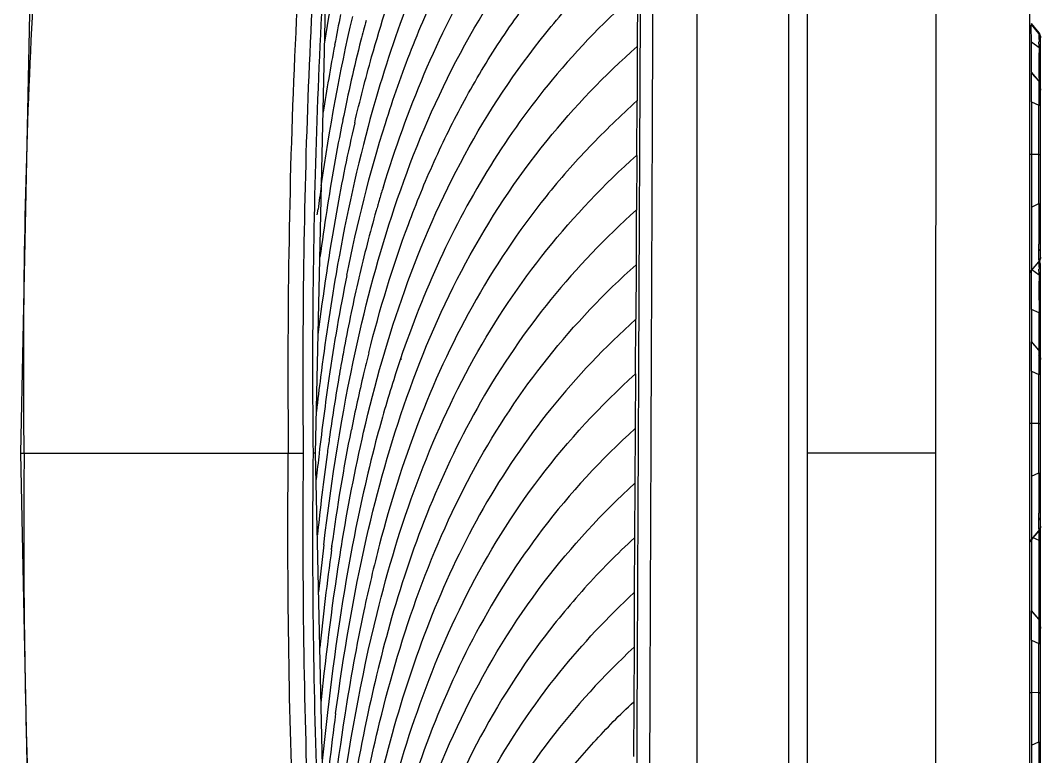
# Model space of a CAD drawing. Header units: millimetres. Extents: x 7426 to 8300, y 123 to 421.
# Drawn here: x 8100.19 to 8114.31, y 336.13 to 346.32 of the extents above; entities that cross this region are included whole.
import ezdxf

# ---------------------------------------------------------------- set-up
doc = ezdxf.new("R2010")
doc.units = ezdxf.units.MM
doc.layers.add('20_ALL_FEATURES', color=7, linetype='Continuous')

msp = doc.modelspace()

# ---------------------------------------------------------------- linework, layer by layer
at = {"layer": '20_ALL_FEATURES', "color": 7, "linetype": 'Continuous'}
for p, q in [((8110.829, 320.501), (8110.829, 360.16)), ((8111.079, 360.188), (8111.079, 320.473)), ((8114.161, 321.799), (8114.161, 358.862)), ((8109.555, 353.108), (8109.551, 327.553)), ((8112.861, 353.116), (8112.858, 340.33)), ((8108.734, 346.715), (8108.73, 345.959)), ((8114.183, 346.276), (8114.183, 346.261)), ((8114.289, 346.144), (8114.183, 346.276)), ((8114.183, 346.275), (8114.183, 346.274)), ((8114.288, 346.139), (8114.183, 346.261)), ((8114.302, 346.122), (8114.288, 346.145)), ((8114.288, 346.139), (8114.289, 346.144)), ((8114.289, 346.144), (8114.289, 346.144)), ((8114.303, 346.122), (8114.289, 346.144)), ((8104.405, 346.008), (8104.407, 346.018)), ((8104.405, 346.008), (8104.407, 346.018)), ((8114.289, 345.94), (8114.183, 346.019)), ((8114.183, 345.68), (8114.183, 346.019)), ((8114.288, 346.082), (8114.288, 346.077)), ((8114.288, 346.077), (8114.289, 346.023)), ((8114.311, 346.082), (8114.302, 346.122)), ((8114.311, 343.04), (8114.311, 346.082)), ((8114.311, 346.078), (8114.311, 346.081)), ((8114.183, 345.665), (8114.183, 345.68)), ((8114.183, 345.655), (8114.183, 345.665)), ((8114.183, 345.604), (8114.183, 345.655)), ((8114.183, 345.6), (8114.183, 345.604)), ((8114.185, 345.6), (8114.185, 345.59)), ((8114.185, 345.6), (8114.185, 345.6)), ((8114.287, 345.481), (8114.185, 345.6)), ((8114.185, 345.59), (8114.286, 345.477)), ((8114.286, 345.477), (8114.287, 345.481)), ((8114.289, 345.496), (8114.289, 345.481)), ((8114.286, 345.418), (8114.286, 345.41)), ((8108.726, 345.204), (8108.721, 344.449)), ((8114.185, 345.189), (8114.185, 344.463)), ((8114.185, 345.189), (8114.287, 345.144)), ((8114.287, 345.129), (8114.287, 345.144)), ((8108.722, 344.449), (8108.718, 343.693)), ((8114.185, 344.463), (8114.184, 343.735)), ((8114.287, 344.464), (8114.185, 344.463)), ((8114.287, 343.783), (8114.287, 344.464)), ((8105.213, 344.01), (8105.21, 343.998)), ((8105.215, 344.01), (8105.212, 343.998)), ((8114.184, 343.735), (8114.287, 343.783)), ((8104.302, 343.626), (8104.314, 343.704)), ((8104.302, 343.626), (8104.313, 343.704)), ((8108.717, 343.693), (8108.713, 342.937)), ((8114.304, 343.008), (8114.311, 343.043)), ((8114.304, 343.004), (8114.311, 343.04)), ((8108.714, 342.937), (8108.709, 342.181)), ((8114.184, 342.857), (8114.288, 342.979)), ((8114.185, 342.856), (8114.287, 342.975)), ((8114.271, 342.96), (8114.287, 342.979)), ((8114.287, 343.007), (8114.286, 342.983)), ((8114.286, 342.983), (8114.287, 342.978)), ((8114.287, 342.978), (8114.304, 343.008)), ((8114.287, 342.975), (8114.304, 343.004)), ((8114.287, 342.979), (8114.287, 342.98)), ((8114.287, 342.98), (8114.288, 342.979)), ((8114.287, 342.978), (8114.287, 342.979)), ((8114.287, 342.975), (8114.288, 342.979)), ((8114.287, 342.975), (8114.287, 342.975)), ((8114.288, 342.937), (8114.288, 342.933)), ((8114.288, 342.933), (8114.288, 342.928)), ((8114.288, 342.928), (8114.289, 342.874)), ((8114.302, 342.973), (8114.294, 342.987)), ((8114.303, 342.973), (8114.294, 342.986)), ((8114.311, 342.933), (8114.302, 342.973)), ((8114.311, 339.315), (8114.311, 342.933)), ((8114.311, 342.929), (8114.311, 342.932)), ((8114.168, 342.828), (8114.185, 342.856)), ((8114.183, 342.831), (8114.183, 342.854)), ((8114.183, 342.792), (8114.183, 342.831)), ((8114.184, 342.857), (8114.185, 342.856)), ((8114.185, 342.856), (8114.185, 342.856)), ((8114.185, 342.856), (8114.185, 342.856)), ((8114.185, 342.856), (8114.185, 342.856)), ((8114.289, 342.791), (8114.191, 342.864)), ((8114.289, 342.27), (8114.183, 342.315)), ((8114.183, 342.315), (8114.183, 341.939)), ((8108.705, 341.425), (8108.709, 342.181)), ((8114.289, 341.771), (8114.289, 342.27)), ((8114.183, 341.939), (8114.183, 341.878)), ((8114.185, 341.875), (8114.185, 341.865)), ((8114.185, 341.875), (8114.185, 341.875)), ((8114.287, 341.756), (8114.185, 341.875)), ((8114.185, 341.865), (8114.286, 341.752)), ((8114.286, 341.752), (8114.287, 341.756)), ((8114.289, 341.752), (8114.289, 341.771)), ((8105.454, 341.634), (8105.45, 341.622)), ((8105.462, 341.632), (8105.458, 341.62)), ((8114.286, 341.693), (8114.286, 341.685)), ((8108.705, 341.425), (8108.701, 340.669)), ((8114.185, 341.464), (8114.185, 340.738)), ((8114.185, 341.464), (8114.287, 341.419)), ((8114.287, 341.404), (8114.287, 341.419)), ((8108.701, 340.669), (8108.697, 339.912)), ((8114.185, 340.738), (8114.184, 340.01)), ((8114.287, 340.739), (8114.185, 340.738)), ((8114.287, 340.058), (8114.287, 340.739)), ((8100.195, 340.33), (8104.113, 340.33)), ((8104.28, 340.33), (8104.244, 340.33)), ((8112.858, 340.33), (8111.079, 340.33)), ((8114.184, 340.01), (8114.287, 340.058)), ((8108.697, 339.912), (8108.693, 339.156)), ((8114.184, 339.132), (8114.288, 339.254)), ((8114.185, 339.131), (8114.287, 339.25)), ((8114.271, 339.235), (8114.287, 339.254)), ((8114.287, 339.282), (8114.286, 339.258)), ((8114.286, 339.258), (8114.287, 339.253)), ((8114.287, 339.253), (8114.304, 339.283)), ((8114.287, 339.25), (8114.304, 339.279)), ((8114.287, 339.254), (8114.287, 339.255)), ((8114.287, 339.255), (8114.288, 339.254)), ((8114.287, 339.25), (8114.288, 339.254)), ((8114.287, 339.253), (8114.287, 339.253)), ((8114.287, 339.25), (8114.287, 339.25)), ((8114.289, 339.25), (8114.289, 339.238)), ((8114.304, 339.283), (8114.311, 339.318)), ((8114.304, 339.279), (8114.311, 339.315)), ((8114.311, 334.247), (8114.311, 339.314)), ((8108.693, 339.156), (8108.689, 338.399)), ((8114.168, 339.103), (8114.185, 339.131)), ((8114.183, 339.131), (8114.183, 339.067)), ((8114.184, 339.132), (8114.185, 339.131)), ((8114.185, 339.131), (8114.185, 339.131)), ((8114.185, 339.131), (8114.185, 339.131)), ((8114.185, 339.131), (8114.185, 339.131)), ((8114.289, 339.121), (8114.207, 339.156)), ((8114.289, 338.046), (8114.289, 339.121)), ((8104.499, 338.991), (8104.506, 339.044)), ((8104.499, 338.991), (8104.507, 339.044)), ((8104.635, 339.024), (8104.637, 339.039)), ((8104.635, 339.024), (8104.637, 339.039)), ((8114.183, 339.067), (8114.183, 338.214)), ((8108.689, 338.399), (8108.685, 337.643)), ((8114.183, 338.214), (8114.183, 338.153)), ((8114.185, 338.15), (8114.185, 338.14)), ((8114.287, 338.031), (8114.185, 338.15)), ((8114.185, 338.15), (8114.185, 338.15)), ((8114.185, 338.14), (8114.286, 338.027)), ((8114.289, 338.039), (8114.282, 338.037)), ((8114.286, 338.027), (8114.287, 338.031)), ((8114.286, 337.968), (8114.286, 337.96)), ((8114.289, 338.031), (8114.289, 338.046)), ((8114.185, 337.739), (8114.185, 337.013)), ((8114.185, 337.739), (8114.287, 337.694)), ((8114.287, 337.679), (8114.287, 337.694)), ((8108.685, 337.643), (8108.681, 336.886)), ((8114.185, 337.013), (8114.184, 336.285)), ((8114.287, 337.014), (8114.185, 337.013)), ((8114.287, 336.333), (8114.287, 337.014)), ((8108.681, 336.886), (8108.677, 336.129)), ((8114.184, 336.285), (8114.287, 336.333))]:
    msp.add_line(p, q, dxfattribs=at)
for points in [[(8103.676, 358.23), (8103.345, 358.186), (8102.942, 358), (8102.557, 357.647), (8102.195, 357.101), (8101.861, 356.348), (8101.542, 355.331), (8101.172, 353.743), (8100.748, 351.229), (8100.323, 346.646), (8100.195, 340.33)], [(8104.28, 340.33), (8104.427, 346.94), (8104.903, 351.671), (8105.362, 354.174), (8105.73, 355.607), (8106.081, 356.56), (8106.401, 357.138), (8106.717, 357.494), (8107.041, 357.683), (8107.332, 357.73)], [(8114.311, 345.416), (8114.304, 345.452), (8114.287, 345.481)], [(8114.311, 341.691), (8114.304, 341.727), (8114.287, 341.756)], [(8100.195, 340.33), (8100.323, 334.015), (8100.748, 329.432), (8101.172, 326.917), (8101.542, 325.329), (8101.861, 324.313), (8102.195, 323.559), (8102.557, 323.014), (8102.942, 322.66), (8103.345, 322.474), (8103.676, 322.43)], [(8107.332, 322.93), (8107.041, 322.978), (8106.717, 323.167), (8106.401, 323.523), (8106.081, 324.1), (8105.73, 325.053), (8105.362, 326.487), (8104.903, 328.989), (8104.427, 333.72), (8104.28, 340.33)], [(8114.311, 337.966), (8114.304, 338.002), (8114.287, 338.031)]]:
    msp.add_lwpolyline(points, dxfattribs=at)
for centre, radius, start, end in [((8130.846, 341.079), 26.756, 168.531, 169.4462), ((8124.845, 340.978), 20.572, 164.9554, 165.7415), ((8114.21, 346.074), 0.101, 26.5986, 39.7087), ((8127.227, 340.39), 23.026, 165.783, 168.6222), ((8088.277, 345.887), 26.012, 0.1173, 0.2992), ((8133.895, 340.52), 29.855, 169.4625, 171.278), ((8114.222, 345.346), 0.0899, 30.765, 44.9203), ((8132.111, 339.408), 28.007, 168.6234, 171.2151), ((8128.912, 339.312), 24.731, 166.9437, 169.8625), ((8138.372, 339.136), 34.364, 171.8165, 172.3615), ((8122.314, 338.806), 17.875, 163.1127, 163.6874), ((8122.826, 338.656), 18.408, 163.8882, 164.143), ((8122.633, 338.712), 18.208, 163.6863, 163.8881), ((8135.664, 338.12), 31.587, 169.8905, 172.9997), ((8136.91, 338.647), 32.866, 171.1809, 172.3173), ((8124.328, 338.242), 19.967, 164.1785, 166.9427), ((8099.226, 343.085), 15.062, 0.3214, 0.5219), ((8108.336, 343.136), 5.952, 359.9356, 0.325), ((8108.776, 343.143), 5.512, 358.5833, 359.0983), ((8114.244, 343.184), 0.0708, 308.8512, 318.4972), ((8110.376, 343.116), 3.912, 359.1203, 0.1834), ((8112.896, 342.975), 1.392, 359.9672, 0.1022), ((8121.204, 342.963), 6.916, 179.9077, 180.2226), ((8114.21, 342.925), 0.101, 26.6233, 35.2104), ((8114.206, 343.045), 0.105, 333.5159, 337.5127), ((8114.211, 342.926), 0.0995, 13.293, 26.6028), ((8114.205, 343.045), 0.106, 337.5085, 340.8946), ((8114.21, 342.926), 0.101, 0.0708, 13.2898), ((8135.486, 337.464), 31.383, 170.1878, 172.8281), ((8131.728, 337.379), 27.554, 168.6752, 171.6838), ((8127.651, 337.47), 23.378, 166.9401, 169.3472), ((8088.277, 342.738), 26.012, 0.1173, 0.2992), ((8129.927, 337.028), 25.696, 169.3152, 169.6002), ((8130.928, 336.845), 26.714, 169.603, 170.3113), ((8124.607, 336.775), 20.206, 165.846, 166.6899), ((8120.442, 336.552), 15.826, 161.3158, 162.175), ((8114.222, 341.621), 0.0899, 30.765, 44.9203), ((8141.534, 336.67), 37.483, 172.779, 173.5099), ((8138.685, 336.343), 34.587, 171.6529, 173.3908), ((8133.75, 336.372), 29.575, 170.328, 171.9217), ((8126.537, 336.327), 22.188, 166.7097, 168.7581), ((8121.758, 336.138), 17.205, 162.2039, 165.078), ((8136.941, 335.909), 32.799, 171.9033, 172.29), ((8144.236, 335.681), 40.177, 173.3644, 173.8786), ((8141.986, 335.248), 37.888, 172.3229, 174.0166), ((8099.224, 339.36), 15.064, 0.3215, 0.5219), ((8108.336, 339.411), 5.952, 359.9356, 0.3251), ((8114.244, 339.459), 0.0708, 308.8511, 318.5026), ((8110.376, 339.391), 3.912, 359.1203, 0.1834), ((8108.776, 339.418), 5.512, 358.5833, 359.0983), ((8073.058, 339.141), 41.231, 359.9733, 0.1347), ((8114.206, 339.32), 0.105, 333.5159, 337.5127), ((8114.205, 339.32), 0.106, 337.5085, 340.8946), ((8125.142, 333.861), 20.645, 165.3881, 168.0173), ((8145.764, 334.126), 41.665, 173.2003, 174.098), ((8143.793, 333.629), 39.658, 172.2288, 174.195), ((8114.222, 337.896), 0.0899, 30.765, 44.9203), ((8148.824, 331.616), 44.675, 173.4156, 174.2761), ((8145.854, 331.202), 41.665, 172.3847, 174.363)]:
    msp.add_arc(centre, radius, start, end, dxfattribs=at)
for points, knots in [([(8107.331, 358.23), (8107.212, 358.23), (8106.971, 358.194), (8106.515, 357.969), (8106.045, 357.434), (8105.638, 356.603), (8105.371, 355.798), (8105.181, 355.096), (8105.002, 354.35), (8104.8, 353.389), (8104.592, 352.205), (8104.355, 350.56), (8104.134, 348.428), (8103.973, 345.795), (8103.897, 343.084), (8103.892, 341.254), (8103.902, 340.33)], [0, 0, 0, 0, 0.018985, 0.037947, 0.079624, 0.128706, 0.184325, 0.213899, 0.244183, 0.306082, 0.369669, 0.434889, 0.569728, 0.709624, 0.853421, 1, 1, 1, 1]), ([(8100.247, 340.33), (8100.228, 342.077), (8100.26, 344.67), (8100.453, 348.073), (8100.687, 350.505), (8101.026, 352.825), (8101.402, 354.663), (8101.783, 356.034), (8102.196, 357.126), (8102.701, 357.896), (8103.165, 358.115)], [0, 0, 0, 0, 0.285575, 0.42354, 0.556903, 0.684765, 0.806384, 0.863766, 0.9162, 1, 1, 1, 1]), ([(8104.113, 340.33), (8104.104, 341.15), (8104.107, 342.788), (8104.165, 345.244), (8104.272, 347.286), (8104.402, 348.913), (8104.566, 350.527), (8104.841, 352.52), (8105.23, 354.478), (8105.639, 355.98), (8105.977, 356.853), (8106.343, 357.452), (8106.662, 357.804), (8107.037, 358.031), (8107.313, 358.08), (8107.445, 358.08)], [0, 0, 0, 0, 0.13138, 0.262695, 0.393776, 0.459153, 0.52435, 0.653915, 0.781635, 0.844014, 0.903448, 0.930973, 0.956142, 0.978816, 1, 1, 1, 1]), ([(8107.305, 357.871), (8107.171, 357.854), (8106.892, 357.755), (8106.547, 357.452), (8106.262, 357.046), (8105.943, 356.406), (8105.646, 355.522), (8105.37, 354.417), (8105.132, 353.286), (8104.863, 351.751), (8104.61, 349.805), (8104.409, 347.45), (8104.252, 344.29), (8104.227, 341.914), (8104.244, 340.33)], [0, 0, 0, 0, 0.022259, 0.046891, 0.074084, 0.103072, 0.163881, 0.226372, 0.289573, 0.353272, 0.481668, 0.610871, 0.740467, 1, 1, 1, 1]), ([(8107.886, 327.018), (8108.017, 327.021), (8108.295, 327.033), (8108.667, 327.273), (8108.832, 327.578), (8108.87, 327.806), (8108.87, 327.966), (8108.872, 328.165), (8108.874, 328.403), (8108.876, 328.722), (8108.878, 329.279), (8108.882, 330.074), (8108.886, 331.029), (8108.89, 331.984), (8108.893, 332.939), (8108.898, 334.212), (8108.904, 335.804), (8108.911, 337.714), (8108.919, 339.623), (8108.926, 341.533), (8108.935, 343.443), (8108.941, 345.034), (8108.947, 346.308), (8108.951, 347.263), (8108.954, 348.217), (8108.958, 349.172), (8108.961, 349.968), (8108.964, 350.605), (8108.965, 351.082), (8108.967, 351.56), (8108.969, 351.958), (8108.97, 352.276), (8108.971, 352.515), (8108.969, 352.753), (8108.975, 353.068), (8108.864, 353.375), (8108.658, 353.601), (8108.499, 353.7), (8108.359, 353.733), (8108.22, 353.738), (8108.048, 353.742), (8107.843, 353.742), (8107.577, 353.74), (8107.253, 353.74), (8106.765, 353.741), (8106.408, 353.74), (8106.176, 353.74)], [0, 0, 0, 0, 0.013218, 0.027298, 0.042551, 0.046544, 0.050552, 0.058572, 0.066591, 0.074611, 0.090649, 0.122727, 0.154804, 0.186882, 0.218959, 0.251036, 0.315191, 0.379346, 0.443501, 0.507656, 0.571811, 0.635966, 0.668044, 0.700122, 0.732199, 0.764277, 0.796355, 0.812393, 0.828432, 0.844471, 0.86051, 0.868529, 0.876549, 0.884568, 0.892582, 0.908239, 0.915819, 0.923116, 0.92667, 0.930189, 0.937155, 0.944028, 0.950799, 0.963994, 0.976656, 1, 1, 1, 1]), ([(8107.909, 327.269), (8107.973, 327.271), (8108.101, 327.273), (8108.301, 327.298), (8108.481, 327.411), (8108.597, 327.551), (8108.661, 327.688), (8108.684, 327.803), (8108.685, 327.921), (8108.688, 328.078), (8108.691, 328.275), (8108.694, 328.589), (8108.696, 328.982), (8108.697, 329.454), (8108.699, 329.926), (8108.701, 330.555), (8108.705, 331.341), (8108.71, 332.284), (8108.714, 333.228), (8108.719, 334.486), (8108.727, 336.058), (8108.735, 337.945), (8108.744, 339.832), (8108.753, 341.719), (8108.761, 343.606), (8108.769, 345.178), (8108.775, 346.436), (8108.779, 347.38), (8108.784, 348.323), (8108.788, 349.267), (8108.792, 350.053), (8108.795, 350.682), (8108.797, 351.154), (8108.799, 351.626), (8108.801, 352.019), (8108.803, 352.333), (8108.803, 352.569), (8108.807, 352.804), (8108.799, 353.04), (8108.708, 353.256), (8108.579, 353.397), (8108.452, 353.467), (8108.348, 353.489), (8108.244, 353.488), (8108.108, 353.491), (8107.94, 353.492), (8107.676, 353.491), (8107.354, 353.491), (8106.98, 353.492), (8106.52, 353.492), (8106.184, 353.492), (8105.968, 353.49)], [0, 0, 0, 0, 0.006542, 0.013225, 0.020237, 0.027686, 0.03159, 0.03557, 0.039594, 0.043615, 0.051659, 0.059703, 0.07579, 0.091879, 0.107967, 0.124055, 0.15623, 0.188406, 0.220582, 0.252758, 0.31711, 0.381461, 0.445813, 0.510166, 0.574518, 0.638871, 0.671047, 0.703223, 0.7354, 0.767576, 0.799752, 0.81584, 0.831928, 0.848016, 0.864104, 0.872149, 0.880193, 0.888235, 0.896255, 0.904123, 0.911667, 0.915306, 0.918861, 0.922377, 0.925869, 0.932784, 0.9396, 0.952897, 0.965679, 0.977856, 1, 1, 1, 1]), ([(8108.016, 350.532), (8107.634, 350.134), (8106.931, 349.277), (8105.826, 347.409), (8105.281, 345.875), (8105.006, 344.851)], [0, 0, 0, 0, 0.254955, 0.509819, 1, 1, 1, 1]), ([(8104.711, 342.79), (8104.854, 343.498), (8105.115, 344.555), (8105.595, 345.926), (8106.034, 346.935), (8106.473, 347.746), (8106.874, 348.371), (8107.201, 348.829), (8107.495, 349.197), (8107.742, 349.484), (8107.935, 349.696), (8108.098, 349.871), (8108.231, 350.009), (8108.333, 350.112), (8108.43, 350.221), (8108.517, 350.339), (8108.617, 350.443), (8108.709, 350.481), (8108.755, 350.486)], [0, 0, 0, 0, 0.244242, 0.36716, 0.49086, 0.615658, 0.678597, 0.74194, 0.805725, 0.837807, 0.870017, 0.902393, 0.918635, 0.934929, 0.951381, 0.967973, 0.984289, 1, 1, 1, 1]), ([(8108.75, 349.733), (8108.537, 349.535), (8108.108, 349.141), (8107.327, 348.274), (8106.503, 347.101), (8105.748, 345.585), (8105.375, 344.54), (8105.213, 344.01)], [0, 0, 0, 0, 0.127771, 0.256331, 0.51291, 0.755999, 1, 1, 1, 1]), ([(8104.836, 341.761), (8104.981, 342.425), (8105.334, 343.749), (8106.114, 345.669), (8107.038, 347.159), (8107.959, 348.239), (8108.474, 348.741), (8108.747, 348.978)], [0, 0, 0, 0, 0.24433, 0.491032, 0.742061, 0.8701, 1, 1, 1, 1]), ([(8104.82, 344.899), (8104.892, 345.205), (8105.204, 346.429), (8105.638, 347.626), (8106.059, 348.477)], [0, 0, 0, 0, 0.24871, 1, 1, 1, 1]), ([(8105.014, 341.716), (8105.166, 342.318), (8105.438, 343.214), (8105.91, 344.37), (8106.33, 345.219), (8106.737, 345.9), (8107.1, 346.426), (8107.392, 346.811), (8107.651, 347.122), (8107.87, 347.362), (8108.035, 347.543), (8108.206, 347.719), (8108.403, 347.865), (8108.597, 348.018), (8108.702, 348.15), (8108.742, 348.224)], [0, 0, 0, 0, 0.244271, 0.367339, 0.491263, 0.616283, 0.679305, 0.742686, 0.806444, 0.838466, 0.87062, 0.902782, 0.93476, 0.966927, 1, 1, 1, 1]), ([(8104.944, 340.619), (8105.098, 341.283), (8105.47, 342.599), (8106.287, 344.478), (8107.212, 345.875), (8108.065, 346.842), (8108.513, 347.261), (8108.737, 347.469)], [0, 0, 0, 0, 0.256869, 0.514532, 0.769179, 0.884702, 1, 1, 1, 1]), ([(8108.734, 346.715), (8108.312, 346.34), (8107.573, 345.581), (8106.382, 343.923), (8105.77, 342.565), (8105.454, 341.634)], [0, 0, 0, 0, 0.277528, 0.517427, 1, 1, 1, 1]), ([(8114.183, 346.019), (8114.183, 346.053), (8114.183, 346.111), (8114.182, 346.185), (8114.183, 346.232), (8114.182, 346.255), (8114.183, 346.261)], [0, 0, 0, 0, 0.416682, 0.723294, 0.916849, 1, 1, 1, 1]), ([(8114.288, 346.139), (8114.288, 346.134), (8114.288, 346.115), (8114.288, 346.096), (8114.288, 346.082)], [0, 0, 0, 0, 0.263259, 1, 1, 1, 1]), ([(8104.985, 339.155), (8105.284, 340.47), (8105.934, 342.426), (8107.388, 344.633), (8108.281, 345.558), (8108.729, 345.959)], [0, 0, 0, 0, 0.51335, 0.771125, 1, 1, 1, 1]), ([(8114.289, 345.94), (8114.289, 345.905), (8114.288, 345.757), (8114.288, 345.608), (8114.289, 345.496)], [0, 0, 0, 0, 0.239357, 1, 1, 1, 1]), ([(8114.185, 345.189), (8114.185, 345.244), (8114.185, 345.341), (8114.184, 345.465), (8114.185, 345.543), (8114.183, 345.58), (8114.185, 345.59)], [0, 0, 0, 0, 0.40893, 0.72911, 0.923399, 1, 1, 1, 1]), ([(8114.286, 345.477), (8114.286, 345.476), (8114.286, 345.456), (8114.286, 345.436), (8114.286, 345.418)], [0, 0, 0, 0, 0.066448, 1, 1, 1, 1]), ([(8114.286, 345.41), (8114.286, 345.405), (8114.286, 345.383), (8114.286, 345.361), (8114.287, 345.343)], [0, 0, 0, 0, 0.216071, 1, 1, 1, 1]), ([(8114.287, 345.343), (8114.287, 345.329), (8114.287, 345.262), (8114.287, 345.196), (8114.287, 345.144)], [0, 0, 0, 0, 0.22081, 1, 1, 1, 1]), ([(8108.726, 345.205), (8108.502, 344.999), (8108.06, 344.579), (8107.255, 343.659), (8106.411, 342.394), (8105.664, 340.761), (8105.312, 339.633), (8105.165, 339.069)], [0, 0, 0, 0, 0.126713, 0.253911, 0.50903, 0.757008, 1, 1, 1, 1]), ([(8114.311, 345.129), (8114.311, 345.133), (8114.302, 345.14), (8114.293, 345.142), (8114.287, 345.144)], [0, 0, 0, 0, 0.343531, 1, 1, 1, 1]), ([(8114.287, 344.464), (8114.287, 344.518), (8114.287, 344.74), (8114.287, 344.962), (8114.287, 345.129)], [0, 0, 0, 0, 0.245662, 1, 1, 1, 1]), ([(8105.129, 338.109), (8105.431, 339.331), (8106.062, 341.116), (8107.437, 343.173), (8108.273, 344.049), (8108.721, 344.449)], [0, 0, 0, 0, 0.511072, 0.756138, 1, 1, 1, 1]), ([(8114.185, 344.463), (8114.182, 344.463), (8114.176, 344.463), (8114.168, 344.464), (8114.164, 344.463), (8114.161, 344.464), (8114.161, 344.463)], [0, 0, 0, 0, 0.42376, 0.741967, 0.93539, 1, 1, 1, 1]), ([(8114.287, 344.464), (8114.29, 344.464), (8114.296, 344.464), (8114.304, 344.463), (8114.308, 344.464), (8114.311, 344.463), (8114.311, 344.464)], [0, 0, 0, 0, 0.423775, 0.741966, 0.935414, 1, 1, 1, 1]), ([(8114.184, 343.735), (8114.184, 343.614), (8114.185, 343.433), (8114.184, 343.202), (8114.183, 343.055), (8114.185, 342.95), (8114.183, 342.89), (8114.186, 342.865), (8114.184, 342.858), (8114.184, 342.857)], [0, 0, 0, 0, 0.415032, 0.615825, 0.791507, 0.914104, 0.975237, 0.996471, 1, 1, 1, 1]), ([(8114.287, 343.783), (8114.288, 343.692), (8114.285, 343.505), (8114.287, 343.318), (8114.288, 343.222)], [0, 0, 0, 0, 0.484004, 1, 1, 1, 1]), ([(8108.717, 343.693), (8108.292, 343.312), (8107.496, 342.483), (8106.239, 340.641), (8105.628, 339.084), (8105.331, 338.048)], [0, 0, 0, 0, 0.256776, 0.51502, 1, 1, 1, 1]), ([(8114.297, 343.137), (8114.299, 343.14), (8114.306, 343.15), (8114.311, 343.162), (8114.311, 343.171)], [0, 0, 0, 0, 0.268623, 1, 1, 1, 1]), ([(8105.165, 336.602), (8105.465, 337.827), (8106.083, 339.616), (8107.445, 341.671), (8108.272, 342.541), (8108.713, 342.937)], [0, 0, 0, 0, 0.513806, 0.758513, 1, 1, 1, 1]), ([(8114.183, 342.315), (8114.183, 342.357), (8114.183, 342.518), (8114.183, 342.678), (8114.183, 342.795)], [0, 0, 0, 0, 0.264507, 1, 1, 1, 1]), ([(8114.289, 342.791), (8114.289, 342.749), (8114.288, 342.576), (8114.289, 342.402), (8114.289, 342.27)], [0, 0, 0, 0, 0.242043, 1, 1, 1, 1]), ([(8108.709, 342.181), (8108.287, 341.8), (8107.507, 340.982), (8106.263, 339.145), (8105.664, 337.593), (8105.368, 336.548)], [0, 0, 0, 0, 0.25717, 0.508785, 1, 1, 1, 1]), ([(8114.311, 342.27), (8114.311, 342.27), (8114.308, 342.27), (8114.305, 342.271), (8114.297, 342.27), (8114.292, 342.27), (8114.289, 342.27)], [0, 0, 0, 0, 0.064512, 0.257463, 0.575174, 1, 1, 1, 1]), ([(8114.185, 341.464), (8114.185, 341.519), (8114.185, 341.616), (8114.184, 341.74), (8114.185, 341.818), (8114.183, 341.855), (8114.185, 341.865)], [0, 0, 0, 0, 0.40893, 0.72911, 0.923399, 1, 1, 1, 1]), ([(8114.286, 341.752), (8114.286, 341.751), (8114.286, 341.731), (8114.286, 341.711), (8114.286, 341.693)], [0, 0, 0, 0, 0.066448, 1, 1, 1, 1]), ([(8114.286, 341.685), (8114.286, 341.68), (8114.286, 341.658), (8114.286, 341.636), (8114.287, 341.618)], [0, 0, 0, 0, 0.216071, 1, 1, 1, 1]), ([(8114.287, 341.618), (8114.287, 341.604), (8114.287, 341.537), (8114.287, 341.471), (8114.287, 341.419)], [0, 0, 0, 0, 0.22081, 1, 1, 1, 1]), ([(8105.146, 334.858), (8105.285, 335.461), (8105.615, 336.662), (8106.331, 338.405), (8107.342, 340.038), (8108.222, 340.989), (8108.705, 341.425)], [0, 0, 0, 0, 0.244608, 0.491526, 0.742684, 1, 1, 1, 1]), ([(8114.311, 341.404), (8114.311, 341.408), (8114.302, 341.415), (8114.293, 341.417), (8114.287, 341.419)], [0, 0, 0, 0, 0.343531, 1, 1, 1, 1]), ([(8114.287, 340.739), (8114.287, 340.793), (8114.287, 341.015), (8114.287, 341.237), (8114.287, 341.404)], [0, 0, 0, 0, 0.245661, 1, 1, 1, 1]), ([(8108.701, 340.669), (8108.232, 340.244), (8107.415, 339.358), (8106.169, 337.402), (8105.6, 335.801), (8105.317, 334.725)], [0, 0, 0, 0, 0.273823, 0.518043, 1, 1, 1, 1]), ([(8114.185, 340.738), (8114.182, 340.738), (8114.176, 340.738), (8114.168, 340.739), (8114.164, 340.738), (8114.161, 340.739), (8114.161, 340.738)], [0, 0, 0, 0, 0.42376, 0.741967, 0.93539, 1, 1, 1, 1]), ([(8114.287, 340.739), (8114.29, 340.739), (8114.296, 340.739), (8114.304, 340.738), (8114.308, 340.739), (8114.311, 340.738), (8114.311, 340.739)], [0, 0, 0, 0, 0.423775, 0.741966, 0.935414, 1, 1, 1, 1]), ([(8100.247, 340.33), (8100.23, 338.751), (8100.255, 336.382), (8100.41, 333.231), (8100.607, 330.882), (8100.856, 328.94), (8101.12, 327.406), (8101.352, 326.274), (8101.623, 325.164), (8101.906, 324.269), (8102.205, 323.602), (8102.538, 323.033), (8102.895, 322.671), (8103.173, 322.542)], [0, 0, 0, 0, 0.257687, 0.386396, 0.51476, 0.642394, 0.705755, 0.76866, 0.830981, 0.892125, 0.921657, 0.949961, 1, 1, 1, 1]), ([(8107.331, 322.43), (8107.192, 322.43), (8106.899, 322.483), (8106.501, 322.723), (8106.165, 323.093), (8105.786, 323.714), (8105.439, 324.608), (8105.13, 325.74), (8104.872, 326.909), (8104.651, 328.095), (8104.468, 329.296), (8104.265, 330.913), (8104.083, 332.95), (8103.953, 335.405), (8103.896, 337.867), (8103.893, 339.509), (8103.902, 340.33)], [0, 0, 0, 0, 0.0222, 0.046026, 0.072321, 0.100717, 0.16108, 0.223623, 0.286967, 0.350845, 0.415123, 0.479694, 0.609387, 0.739481, 0.869723, 1, 1, 1, 1]), ([(8107.445, 322.58), (8107.313, 322.58), (8107.037, 322.63), (8106.662, 322.857), (8106.343, 323.208), (8105.977, 323.807), (8105.639, 324.681), (8105.23, 326.182), (8104.841, 328.14), (8104.566, 330.133), (8104.402, 331.748), (8104.272, 333.375), (8104.165, 335.417), (8104.107, 337.872), (8104.104, 339.511), (8104.113, 340.33)], [0, 0, 0, 0, 0.021184, 0.043858, 0.069027, 0.096552, 0.155986, 0.218365, 0.346085, 0.47565, 0.540847, 0.606224, 0.737305, 0.86862, 1, 1, 1, 1]), ([(8104.244, 340.33), (8104.227, 338.746), (8104.252, 336.37), (8104.409, 333.21), (8104.61, 330.855), (8104.863, 328.91), (8105.132, 327.375), (8105.37, 326.243), (8105.646, 325.139), (8105.943, 324.255), (8106.262, 323.614), (8106.547, 323.208), (8106.892, 322.905), (8107.171, 322.807), (8107.305, 322.789)], [0, 0, 0, 0, 0.259532, 0.389128, 0.518331, 0.646727, 0.710426, 0.773626, 0.836118, 0.896927, 0.925915, 0.953109, 0.977741, 1, 1, 1, 1]), ([(8112.858, 340.33), (8112.858, 338.599), (8112.859, 335.138), (8112.858, 330.81), (8112.859, 327.349), (8112.858, 325.19), (8112.858, 323.498), (8112.859, 322.359), (8112.856, 321.543), (8112.859, 321.055), (8112.857, 320.879), (8112.858, 320.807)], [0, 0, 0, 0, 0.265976, 0.531951, 0.664935, 0.797884, 0.863662, 0.925022, 0.972842, 0.989029, 1, 1, 1, 1]), ([(8114.287, 340.058), (8114.288, 339.967), (8114.285, 339.78), (8114.287, 339.593), (8114.288, 339.497)], [0, 0, 0, 0, 0.484004, 1, 1, 1, 1]), ([(8114.184, 340.01), (8114.184, 339.889), (8114.185, 339.708), (8114.184, 339.477), (8114.183, 339.33), (8114.185, 339.225), (8114.183, 339.165), (8114.186, 339.14), (8114.184, 339.133), (8114.184, 339.132)], [0, 0, 0, 0, 0.415032, 0.615825, 0.791507, 0.914104, 0.975237, 0.996471, 1, 1, 1, 1]), ([(8105.079, 332.872), (8105.218, 333.541), (8105.551, 334.874), (8106.299, 336.807), (8107.346, 338.526), (8108.241, 339.496), (8108.697, 339.912)], [0, 0, 0, 0, 0.254529, 0.511343, 0.769678, 1, 1, 1, 1]), ([(8114.297, 339.412), (8114.299, 339.415), (8114.306, 339.425), (8114.311, 339.437), (8114.311, 339.446)], [0, 0, 0, 0, 0.26862, 1, 1, 1, 1]), ([(8108.693, 339.156), (8108.451, 338.936), (8107.994, 338.472), (8107.178, 337.48), (8106.037, 335.589), (8105.472, 333.779), (8105.195, 332.571)], [0, 0, 0, 0, 0.129676, 0.257625, 0.508812, 1, 1, 1, 1]), ([(8114.311, 339.121), (8114.311, 339.121), (8114.308, 339.121), (8114.305, 339.122), (8114.297, 339.121), (8114.292, 339.121), (8114.289, 339.121)], [0, 0, 0, 0, 0.064512, 0.257463, 0.575174, 1, 1, 1, 1]), ([(8105.388, 332.529), (8105.691, 333.674), (8106.301, 335.363), (8107.571, 337.261), (8108.32, 338.058), (8108.689, 338.399)], [0, 0, 0, 0, 0.520914, 0.778874, 1, 1, 1, 1]), ([(8104.498, 334.417), (8104.533, 334.727), (8104.687, 335.966), (8104.904, 337.199), (8105.129, 338.109)], [0, 0, 0, 0, 0.249625, 1, 1, 1, 1]), ([(8114.185, 337.739), (8114.185, 337.794), (8114.185, 337.891), (8114.184, 338.015), (8114.185, 338.093), (8114.183, 338.13), (8114.185, 338.14)], [0, 0, 0, 0, 0.40893, 0.72911, 0.923399, 1, 1, 1, 1]), ([(8114.286, 338.027), (8114.286, 338.026), (8114.286, 338.006), (8114.286, 337.986), (8114.286, 337.968)], [0, 0, 0, 0, 0.066448, 1, 1, 1, 1]), ([(8114.286, 337.96), (8114.286, 337.955), (8114.286, 337.933), (8114.286, 337.911), (8114.287, 337.893)], [0, 0, 0, 0, 0.216071, 1, 1, 1, 1]), ([(8114.311, 338.039), (8114.311, 338.039), (8114.308, 338.04), (8114.305, 338.039), (8114.297, 338.039), (8114.292, 338.039), (8114.289, 338.039)], [0, 0, 0, 0, 0.067967, 0.264401, 0.578648, 1, 1, 1, 1]), ([(8114.287, 337.893), (8114.287, 337.879), (8114.287, 337.812), (8114.287, 337.746), (8114.287, 337.694)], [0, 0, 0, 0, 0.22081, 1, 1, 1, 1]), ([(8114.311, 337.679), (8114.311, 337.683), (8114.302, 337.69), (8114.293, 337.692), (8114.287, 337.694)], [0, 0, 0, 0, 0.343531, 1, 1, 1, 1]), ([(8114.287, 337.014), (8114.287, 337.068), (8114.287, 337.29), (8114.287, 337.512), (8114.287, 337.679)], [0, 0, 0, 0, 0.245662, 1, 1, 1, 1]), ([(8108.685, 337.643), (8108.263, 337.249), (8107.483, 336.393), (8106.259, 334.466), (8105.688, 332.847), (8105.401, 331.763)], [0, 0, 0, 0, 0.25375, 0.506737, 1, 1, 1, 1]), ([(8114.185, 337.013), (8114.182, 337.013), (8114.176, 337.013), (8114.168, 337.014), (8114.164, 337.013), (8114.161, 337.014), (8114.161, 337.013)], [0, 0, 0, 0, 0.42376, 0.741967, 0.93539, 1, 1, 1, 1]), ([(8114.287, 337.014), (8114.29, 337.014), (8114.296, 337.014), (8114.304, 337.013), (8114.308, 337.014), (8114.311, 337.013), (8114.311, 337.014)], [0, 0, 0, 0, 0.423775, 0.741966, 0.935414, 1, 1, 1, 1]), ([(8105.614, 331.705), (8105.906, 332.659), (8106.471, 334.074), (8107.455, 335.55), (8108.125, 336.334), (8108.487, 336.71), (8108.681, 336.886)], [0, 0, 0, 0, 0.491809, 0.743224, 0.870928, 1, 1, 1, 1]), ([(8104.522, 332.763), (8104.557, 333.085), (8104.713, 334.374), (8104.934, 335.656), (8105.165, 336.602)], [0, 0, 0, 0, 0.249559, 1, 1, 1, 1]), ([(8114.184, 336.285), (8114.184, 336.164), (8114.185, 335.983), (8114.184, 335.752), (8114.183, 335.605), (8114.185, 335.5), (8114.183, 335.44), (8114.186, 335.415), (8114.184, 335.408), (8114.184, 335.407)], [0, 0, 0, 0, 0.415032, 0.615825, 0.791507, 0.914104, 0.975237, 0.996471, 1, 1, 1, 1]), ([(8114.287, 336.333), (8114.288, 336.242), (8114.285, 336.055), (8114.287, 335.868), (8114.288, 335.772)], [0, 0, 0, 0, 0.484004, 1, 1, 1, 1])]:
    msp.add_open_spline(points, degree=3, knots=knots, dxfattribs=at)
for points in [[(8104.407, 346.018), (8104.506, 346.631), (8104.624, 347.243), (8104.765, 347.848)], [(8104.358, 344.028), (8104.471, 344.814), (8104.612, 345.597), (8104.793, 346.37)], [(8114.3, 346.12), (8114.307, 346.106), (8114.311, 346.09), (8114.311, 346.075)], [(8108.73, 345.959), (8108.729, 345.708), (8108.728, 345.456), (8108.727, 345.205)], [(8114.299, 345.392), (8114.307, 345.38), (8114.311, 345.365), (8114.311, 345.351)], [(8105.006, 344.851), (8104.826, 344.179), (8104.681, 343.497), (8104.562, 342.812)], [(8114.311, 343.043), (8114.311, 343.032), (8114.309, 343.021), (8114.305, 343.011)], [(8114.3, 342.998), (8114.297, 342.991), (8114.292, 342.985), (8114.288, 342.979)], [(8104.393, 339.059), (8104.501, 339.965), (8104.641, 340.869), (8104.836, 341.761)], [(8114.299, 341.667), (8114.307, 341.655), (8114.311, 341.64), (8114.311, 341.626)], [(8104.506, 339.044), (8104.581, 339.582), (8104.669, 340.119), (8104.775, 340.652)], [(8104.637, 339.039), (8104.723, 339.569), (8104.824, 340.096), (8104.944, 340.619)], [(8105.133, 340.569), (8105.011, 340.113), (8104.907, 339.652), (8104.816, 339.189)], [(8114.3, 339.273), (8114.297, 339.266), (8114.292, 339.26), (8114.288, 339.254)], [(8114.311, 339.318), (8114.311, 339.307), (8114.309, 339.296), (8114.305, 339.286)], [(8104.816, 339.189), (8104.657, 338.378), (8104.539, 337.559), (8104.444, 336.739)], [(8104.556, 336.724), (8104.666, 337.539), (8104.803, 338.352), (8104.985, 339.155)], [(8104.357, 336.874), (8104.43, 337.593), (8104.519, 338.311), (8104.635, 339.024)], [(8104.947, 338.147), (8104.845, 337.669), (8104.758, 337.187), (8104.683, 336.704)], [(8105.331, 338.048), (8105.198, 337.583), (8105.084, 337.112), (8104.984, 336.639)], [(8114.299, 337.942), (8114.307, 337.93), (8114.311, 337.915), (8114.311, 337.901)], [(8104.683, 336.704), (8104.569, 335.979), (8104.481, 335.251), (8104.409, 334.521)], [(8104.984, 336.639), (8104.748, 335.52), (8104.591, 334.384), (8104.473, 333.247)], [(8105.368, 336.548), (8105.213, 336.002), (8105.084, 335.448), (8104.973, 334.891)]]:
    msp.add_open_spline(points, degree=3, dxfattribs=at)

doc.saveas('drawing.dxf')
